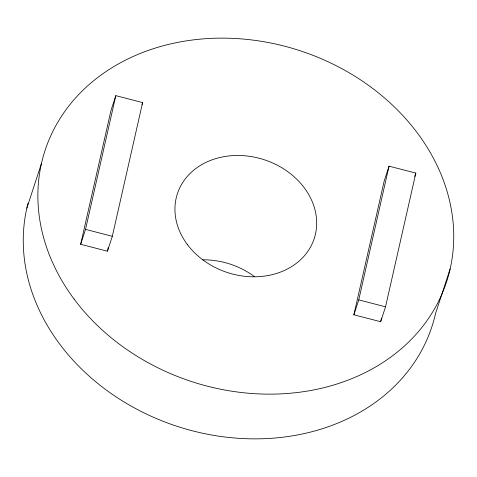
<?xml version="1.0" encoding="UTF-8"?>
<svg xmlns="http://www.w3.org/2000/svg" width="477" height="477" viewBox="0 0 477 477"><rect width="100%" height="100%" fill="white"/><g stroke="black" fill="none" stroke-linecap="round" stroke-linejoin="round"><path stroke-width="0.72" d="M80.655 244.284L110.956 110.563L115.828 95.656L142.611 102.567L112.316 236.288L107.444 251.2L80.655 244.284L85.532 229.377L115.828 95.656M107.444 251.2L108.267 247.563M353.874 314.802L384.176 181.075L389.047 166.169L415.831 173.085L385.535 306.806L380.664 321.713L353.874 314.802L358.752 299.89L389.047 166.169M380.664 321.713L381.487 318.081M26.855 208.127L41.475 163.402M141.949 104.6L142.611 102.567M414.728 176.472L415.831 173.085M450.145 268.873L435.525 313.598A211.228 174.081 18.1 0 1 189.679 430.081A211.228 174.081 18.1 0 1 28.071 203.16M85.532 229.377L112.316 236.288M358.752 299.89L385.535 306.806M202.683 259.828A71.997 59.333 18.1 0 1 254.444 276.594M187.282 244.403A71.997 59.333 18.1 0 0 309.68 248.499A71.997 59.333 18.1 0 0 240.468 155.514A71.997 59.333 18.1 0 0 187.282 244.403M74.084 299.067A211.228 174.081 18.1 0 0 433.211 311.082A211.228 174.081 18.1 0 0 230.129 38.267A211.228 174.081 18.1 0 0 74.084 299.067"/></g></svg>
